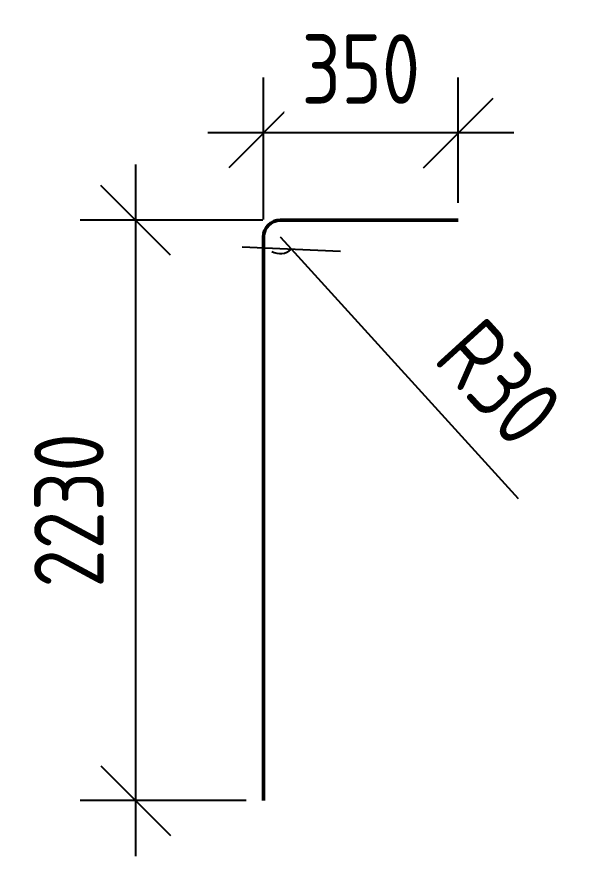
# Model space of a CAD drawing. Header units: millimetres. Extents: x -112594 to 313336, y -1917 to 255843.
# Drawn here: x -77595 to -76563, y 221505 to 223013 of the extents above; entities that cross this region are included whole.
import ezdxf

# ---------------------------------------------------------------- set-up
doc = ezdxf.new("R2010")
doc.units = ezdxf.units.MM
doc.header["$MEASUREMENT"] = 0
for name, color, linetype, lineweight in [('Арматура', 1, 'Continuous', 50), ('размерная', 5, 'Continuous', 15), ('размеры', 4, 'Continuous', 15)]:
    doc.layers.add(name, color=color, linetype=linetype, lineweight=lineweight)
doc.styles.add('ГОСТ 2.304', font='CS_Gost2304.shx')
doc.dimstyles.new('СПДС', dxfattribs={"dimscale": 100, "dimtxt": 2.5, "dimasz": 2.5, "dimexe": 2, "dimexo": 0.625, "dimgap": 1, "dimtad": 1, "dimdec": 0, "dimtxsty": 'ГОСТ 2.304', "dimblk": 'OBLIQUE', "dimblk1": 'OBLIQUE', "dimblk2": 'OBLIQUE', "dimcen": 2.5, "dimdle": 2, "dimadec": 0, "dimazin": 2, "dimtfac": 0.75, "dimtdec": 4, "dimtmove": 1, "dimatfit": 3, "dimfxl": 1, "dimtfill": 1, "dimtolj": 1, "dimarcsym": 1})

# ---------------------------------------------------------------- blocks, each defined once
blk = doc.blocks.new('_Oblique')
at = {"color": 0, "linetype": 'ByBlock', "lineweight": -2}
blk.add_line((-0.5, -0.5), (0.5, 0.5), dxfattribs=at)
blk = doc.blocks.new('*D298')
at = {"layer": 'размерная', "color": 0, "lineweight": -2, "ltscale": 50, "transparency": 16777216}
for p, q in [((-77381.7, 221505), (-77381.7, 222747.6)), ((-77153.1, 222647.6), (-77481.7, 222647.6)), ((-77183.1, 221605), (-77481.7, 221605))]:
    blk.add_line(p, q, dxfattribs=at)
at = {"layer": 'размерная', "color": 0, "lineweight": -2, "ltscale": 50, "transparency": 16777216, "xscale": 125, "yscale": 125, "zscale": 125}
for p, rotation in [((-77381.7, 222647.6), 90), ((-77381.7, 221605), 270)]:
    blk.add_blockref('_Oblique', p, dxfattribs=dict(at, rotation=rotation))
at = {"layer": 'размерная', "color": 0, "ltscale": 50, "transparency": 16777216, "insert": (-77501.6, 222126.3), "char_height": 125, "attachment_point": 5, "rotation": 90, "style": 'ГОСТ 2.304', "bg_fill": 3, "box_fill_scale": 1.25, "bg_fill_color": 256, "bg_fill_true_color": 13158600, "bg_fill_transparency": 0}
blk.add_mtext('\\A1;2230', dxfattribs=at)
blk = doc.blocks.new('*D299')
at = {"layer": 'размерная', "color": 0, "lineweight": -2, "ltscale": 20, "transparency": 16777216}
for p, q in [((-77151.9, 222648.8), (-77151.9, 222904.4)), ((-76801.9, 222678.8), (-76801.9, 222904.4)), ((-76701.9, 222804.4), (-77251.9, 222804.4))]:
    blk.add_line(p, q, dxfattribs=at)
at = {"layer": 'размерная', "color": 0, "lineweight": -2, "ltscale": 20, "transparency": 16777216, "xscale": 125, "yscale": 125, "zscale": 125, "rotation": 180}
blk.add_blockref('_Oblique', (-77151.9, 222804.4), dxfattribs=at)
at = {"layer": 'размерная', "color": 0, "lineweight": -2, "ltscale": 20, "transparency": 16777216, "xscale": 125, "yscale": 125, "zscale": 125}
blk.add_blockref('_Oblique', (-76801.9, 222804.4), dxfattribs=at)
at = {"layer": 'размерная', "color": 0, "ltscale": 20, "transparency": 16777216, "insert": (-76976.9, 222919.4), "char_height": 125, "attachment_point": 5, "style": 'ГОСТ 2.304', "bg_fill": 3, "box_fill_scale": 1.25, "bg_fill_color": 256, "bg_fill_true_color": 13158600, "bg_fill_transparency": 0}
blk.add_mtext('\\A1;350', dxfattribs=at)
blk = doc.blocks.new('*D291')
at = {"layer": 'размеры', "color": 0, "lineweight": -2, "ltscale": 50, "transparency": 16777216}
for p in [(-77121.9, 222617.6), (-76693.6, 222147.1)]:
    blk.add_line(p, (-77101.7, 222595.4), dxfattribs=at)
blk.add_arc((-77121.9, 222617.6), 30, 239.6831, 312.3132, dxfattribs=at)
at = {"layer": 'размеры', "color": 0, "lineweight": -2, "ltscale": 50, "transparency": 16777216, "xscale": 125, "yscale": 125, "zscale": 125, "rotation": 132.3131826635653}
blk.add_blockref('_Oblique', (-77101.7, 222595.4), dxfattribs=at)
at = {"layer": 'размеры', "color": 0, "ltscale": 50, "transparency": 16777216, "insert": (-76728.4, 222356.3), "char_height": 125, "attachment_point": 5, "rotation": 312.3132, "style": 'ГОСТ 2.304', "bg_fill": 3, "box_fill_scale": 1.25, "bg_fill_color": 256, "bg_fill_true_color": 13158600, "bg_fill_transparency": 0}
blk.add_mtext('\\A1;R30', dxfattribs=at)

msp = doc.modelspace()

# ---------------------------------------------------------------- linework, layer by layer
at = {"layer": 'Арматура', "ltscale": 100}
for p, q in [((-77121.88698, 222647.59363), (-76801.88698, 222647.59363)), ((-77151.88698, 222617.59363), (-77151.88698, 221605.00913))]:
    msp.add_line(p, q, dxfattribs=at)
at = {"layer": 'Арматура', "ltscale": 15}
msp.add_arc((-77121.88698, 222617.59363), 30, 90, 180, dxfattribs=at)

# ---------------------------------------------------------------- next in the draw order: dimensions: what is measured, and where the dimension line sits
at = {"layer": 'размерная', "ltscale": 50}
dim = msp.add_linear_dim(base=(-77381.69259, 222647.59363), p1=(-77151.88698, 221605.00913), p2=(-77121.88698, 222647.59363), angle=90, text='2230', dimstyle='СПДС', override={"dimscale": 50, "dimfxl": 800, "dimfxlon": 1, "dimtfill": 1, "dimarcsym": 1}, dxfattribs=at)
dim.commit()
dim.dimension.update_dxf_attribs({"geometry": '*D298', "text_midpoint": (-77501.62271, 222126.30138)})

# ---------------------------------------------------------------- next in the draw order: dimensions: what is measured, and where the dimension line sits
at = {"layer": 'размерная', "ltscale": 20}
dim = msp.add_linear_dim(base=(-77151.88698, 222804.35519), p1=(-76801.88698, 222647.59363), p2=(-77151.88698, 222617.59363), dimstyle='СПДС', override={"dimscale": 50, "dimfxl": 800, "dimfxlon": 1, "dimtfill": 1, "dimarcsym": 1}, dxfattribs=at)
dim.commit()
dim.dimension.update_dxf_attribs({"geometry": '*D299', "text_midpoint": (-76976.88698, 222919.44402)})

# ---------------------------------------------------------------- next in the draw order: dimensions: what is measured, and where the dimension line sits
at = {"layer": 'размеры', "ltscale": 50}
dim = msp.add_radius_dim(center=(-77121.88698, 222617.59363), mpoint=(-77101.6915, 222595.40935), dimstyle='СПДС', override={"dimscale": 50, "dimfxl": 1.25, "dimtfill": 1, "dimarcsym": 1}, dxfattribs=at)
dim.commit()
dim.dimension.update_dxf_attribs({"geometry": '*D291', "text_midpoint": (-76728.37971, 222356.2969)})

doc.saveas('drawing.dxf')
